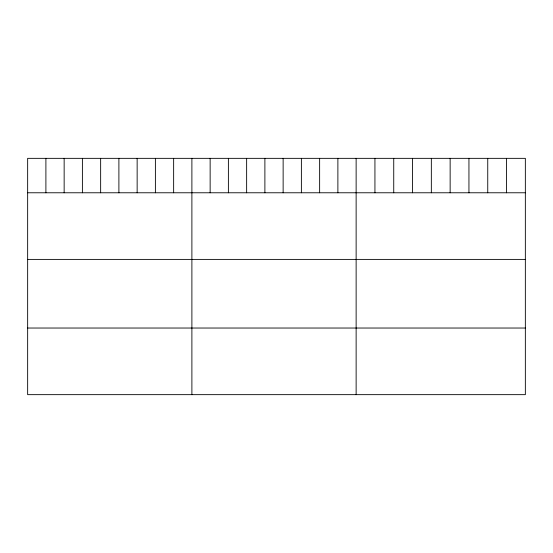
<?xml version="1.0" encoding="UTF-8"?>
<svg xmlns="http://www.w3.org/2000/svg" width="553" height="553" viewBox="0 0 553 553"><rect width="100%" height="100%" fill="white"/><g stroke="black" fill="none" stroke-linecap="round" stroke-linejoin="round"><path stroke-width="0.83" d="M525.35 192.776L525.35 394.655L27.65 394.655L27.65 158.345L525.35 158.345L525.35 192.776L27.65 192.776M27.65 259.398L525.35 259.398M27.65 328.033L525.35 328.033M506.548 158.345L506.548 192.776M487.746 158.345L487.746 192.776M468.944 158.345L468.944 192.776M450.142 158.345L450.142 192.776M431.34 158.345L431.34 192.776M412.538 158.345L412.538 192.776M393.736 158.345L393.736 192.776M374.934 158.345L374.934 192.776M356.132 158.345L356.132 394.655M337.883 158.345L337.883 192.776M319.634 158.345L319.634 192.776M301.385 158.345L301.385 192.776M283.136 158.345L283.136 192.776M264.887 158.345L264.887 192.776M246.638 158.345L246.638 192.776M228.389 158.345L228.389 192.776M210.14 158.345L210.14 192.776M191.891 158.345L191.891 394.655M173.642 158.345L173.642 192.776M155.393 158.345L155.393 192.776M137.144 158.345L137.144 192.776M118.895 158.345L118.895 192.776M100.646 158.345L100.646 192.776M82.397 158.345L82.397 192.776M64.148 158.345L64.148 192.776M45.899 158.345L45.899 192.776"/></g></svg>
